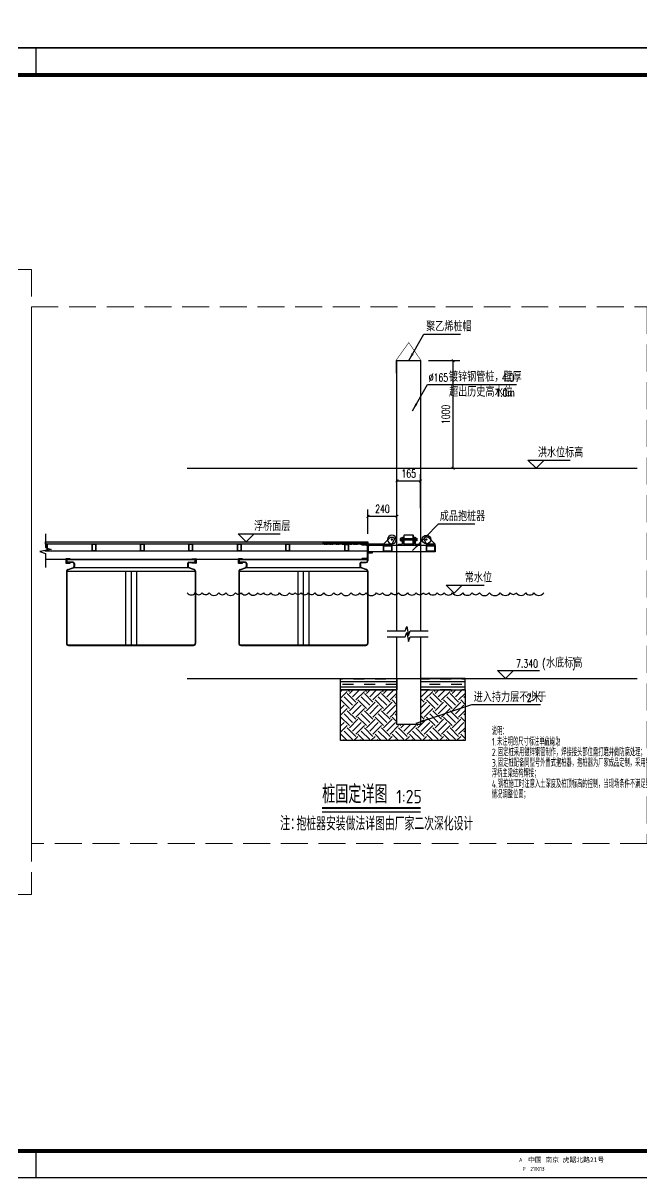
# Model space of a CAD drawing. Extents: x 396092 to 455492, y 17293 to 132793.
# Drawn here: x 403398 to 409144, y 17293 to 28025 of the extents above; entities that cross this region are included whole.
import ezdxf
from ezdxf.enums import TextEntityAlignment as Align

# ---------------------------------------------------------------- set-up
doc = ezdxf.new("R2010")
doc.units = 0
doc.header["$LTSCALE"] = 1000
doc.header["$MEASUREMENT"] = 0
for name, pattern in [('ACAD_ISO03W100', [30, 12, -18]), ('CENTER2', [28.575, 19.05, -3.175, 3.175, -3.175]), ('DASH', [0.35, 0.25, -0.1]), ('DASHED2', [9.525, 6.35, -3.175])]:
    doc.linetypes.add(name, pattern=pattern)
doc.layers.add('8', color=8, linetype='Continuous', lineweight=9)
for name, color, linetype in [('DIM_ELEV', 3, 'Continuous'), ('DIM_LEAD', 3, 'Continuous'), ('DIM_SYMB', 3, 'Continuous'), ('DL', 8, 'Continuous'), ('PUB_DIM', 3, 'Continuous'), ('PUB_TEXT', 7, 'Continuous'), ('W-FLOAT_BOWL浮筒', 253, 'Continuous'), ('W-STEEL_FRAME钢架', 3, 'Continuous'), ('W-STEEL_KEEL钢龙骨', 5, 'Continuous'), ('W-WOOD_FLOOR木地板', 30, 'Continuous'), ('ZJ', 251, 'Continuous'), ('扣板', 4, 'Continuous'), ('结构', 1, 'Continuous')]:
    doc.layers.add(name, color=color, linetype=linetype)
doc.styles.add('_TCH_DIM', font='SIMPLEX', dxfattribs={"bigfont": 'GBCBIG'})
doc.styles.add('_TCH_DIM_T3', font='SIMPLEX', dxfattribs={"width": 0.705882, "bigfont": 'GBCBIG'})
doc.styles.get("Standard").update_dxf_attribs({"font": 'gbenor.shx', "bigfont": 'gbcbig.shx'})
doc.styles.add('图框 图签', font='SimSun.ttf', dxfattribs={"width": 0.7})
doc.styles.add('图框 英文', font='dim.shx', dxfattribs={"width": 0.7})
doc.dimstyles.new('_TCH_ARCH&&25', dxfattribs={"dimtxt": 74.375, "dimasz": 25, "dimexe": 62.5, "dimexo": 75, "dimgap": 31.5625, "dimtad": 1, "dimdec": 0, "dimzin": 0, "dimdsep": 46, "dimtxsty": '_TCH_DIM_T3', "dimblk": 'ARCHTICK', "dimcen": 0.09, "dimclrt": 7, "dimazin": 2, "dimtfac": 1, "dimtdec": 0, "dimtix": 1, "dimtmove": 2, "dimatfit": 3, "dimfxl": 25, "dimtolj": 1, "dimtzin": 0, "dimarcsym": 0})

# ---------------------------------------------------------------- blocks, each defined once
blk = doc.blocks.new('5632.')
for p, q in [((865973, -129945), (865996, -129992)), ((865981, -129929), (865974, -129939)), ((866076, -129992), (866014, -129930))]:
    blk.add_line(p, q)
at = {"color": 0}
for p, q in [((866007, -129927), (865984, -129927)), ((866076, -129992), (865996, -129992)), ((865996, -129992), (865996, -130002)), ((865996, -130002), (866076, -130002)), ((866076, -130002), (866076, -129992))]:
    blk.add_line(p, q, dxfattribs=at)
for radius in [40, 6]:
    blk.add_circle((865996, -129947), radius)
for centre, radius, start, end in [((865977, -129943), 5, 133.9435, 206), ((865984, -129932), 5, 90, 133.9435), ((866007, -129937), 10, 45, 90)]:
    blk.add_arc(centre, radius, start, end)
blk = doc.blocks.new('玻璃钢浮箱')
for p, q in [((-1336465, 1115023), (-1336465, 1115008)), ((-1335265, 1115023), (-1336465, 1115023)), ((-1335279, 1115019), (-1336451, 1115019)), ((-1336403, 1114997), (-1336451, 1114997)), ((-1336403, 1114993), (-1336450, 1114993)), ((-1336395, 1114985), (-1336395, 1114956)), ((-1336391, 1114985), (-1336391, 1114956)), ((-1335339, 1114985), (-1335339, 1114956)), ((-1335335, 1114985), (-1335335, 1114956)), ((-1335327, 1114997), (-1335279, 1114997)), ((-1335327, 1114993), (-1335280, 1114993)), ((-1335265, 1115023), (-1335265, 1115008)), ((-1336465, 1114912), (-1336465, 1114242)), ((-1336461, 1114912), (-1335269, 1114912)), ((-1336461, 1114912), (-1336461, 1114242)), ((-1336452, 1114930), (-1336400, 1114948)), ((-1336451, 1114926), (-1336399, 1114944)), ((-1335331, 1114944), (-1336399, 1114944)), ((-1335915, 1114912, 0), (-1335915, 1114227, 0)), ((-1335865, 1114912, 0), (-1335865, 1114227, 0)), ((-1335865, 1114912, 0), (-1335865, 1114227, 0)), ((-1335815, 1114912, 0), (-1335815, 1114227, 0)), ((-1335279, 1114926), (-1335331, 1114944)), ((-1335278, 1114930), (-1335330, 1114948)), ((-1335269, 1114912), (-1335269, 1114242)), ((-1335265, 1114912), (-1335265, 1114242)), ((-1336446, 1114227), (-1335284, 1114227)), ((-1336446, 1114223), (-1335284, 1114223))]:
    blk.add_line(p, q)
for centre, radius, start, end in [((-1336450, 1115008), 15, 180, 270), ((-1336451, 1115008), 11, 90, 270), ((-1336403, 1114985), 12, 0, 90), ((-1336403, 1114985), 8, 0, 90), ((-1335327, 1114985), 12, 90, 180), ((-1335327, 1114985), 8, 90, 180), ((-1335280, 1115008), 15, 270, 0), ((-1335279, 1115008), 11, 270, 90), ((-1336445, 1114912), 20, 109.1798, 180), ((-1336446, 1114912), 15, 109.1798, 180), ((-1336403, 1114956), 8, 289.1798, 0), ((-1336403, 1114956), 12, 289.1798, 0), ((-1335327, 1114956), 12, 180, 250.8202), ((-1335327, 1114956), 8, 180, 250.8202), ((-1335284, 1114912), 15, 0, 70.8202), ((-1335285, 1114912), 20, 0, 70.8202), ((-1336446, 1114242), 19, 180, 270), ((-1336446, 1114242), 15, 180, 270), ((-1335284, 1114242), 15, 270, 0), ((-1335284, 1114242), 19, 270, 0)]:
    blk.add_arc(centre, radius, start, end)
blk = doc.blocks.new('0123.')
at = {"layer": '结构', "color": 4, "linetype": 'ByBlock', "ltscale": 0.5}
for p, q in [((448797, -94744), (448797, -94743)), ((448798, -94742), (448836, -94742)), ((448833, -94745), (448798, -94745)), ((448834, -94778), (448834, -94746)), ((448837, -94743), (448837, -94781)), ((448797, -94781), (448797, -94780)), ((448798, -94779), (448833, -94779)), ((448836, -94782), (448798, -94782))]:
    blk.add_line(p, q, dxfattribs=at)
for centre, start, end in [((448798, -94743), 90, 180), ((448798, -94744), 180, 270), ((448833, -94746), 0, 90), ((448836, -94743), 0, 90), ((448798, -94780), 90, 180), ((448798, -94781), 180, 270), ((448833, -94778), 270, 0), ((448836, -94781), 270, 0)]:
    blk.add_arc(centre, 1, start, end, dxfattribs=at)
blk = doc.blocks.new('ganglonggu')
at = {"layer": 'W-STEEL_KEEL钢龙骨'}
for points in [[(-1338169, 1115605), (-1338129, 1115605), (-1338129, 1115665), (-1338169, 1115665)], [(-1338166, 1115608), (-1338132, 1115608), (-1338132, 1115662), (-1338166, 1115662)]]:
    blk.add_lwpolyline(points, close=True, dxfattribs=at)
blk = doc.blocks.new('$槽钢$00000006')
for p, q in [((-29, 70, 0), (29, 70, 0)), ((-29, -70, 0), (-29, 70, 0)), ((-23, -49, 0), (-23, 50, 0)), ((-14, 59, 0), (24, 63, 0)), ((29, 70, 0), (29, 67, 0)), ((-29, -70, 0), (29, -70, 0)), ((-14, -59, 0), (24, -63, 0)), ((29, -70, 0), (29, -67, 0))]:
    blk.add_line(p, q)
for centre, radius, start, end in [((-14, 49, 0), 9.5, 95.7106, 180), ((24, 67, 0), 4.75, 270, 0), ((-14, -49, 0), 9.5, 180, 264.2894), ((24, -67, 0), 4.75, 0, 90)]:
    blk.add_arc(centre, radius, start, end)
blk = doc.blocks.new('$槽钢$00000003')
blk.add_line((0, -40, 0), (14, -40, 0))
at = {"elevation": 0}
blk.add_lwpolyline([(-22, -40), (-22, 40), (21, 40), (21, 37, -0.414214), (17, 33), (-9, 30, 0.359705), (-17, 22), (-17, -22, 0.37078), (-9, -30), (17, -33, -0.414214), (21, -37), (21, -40)], format="xyb", close=True, dxfattribs=at)
blk = doc.blocks.new('A$Ce900529c')
for p, q in [((1252.47, -628.99), (1252.47, -638.99)), ((1252.47, -1038.99), (1252.47, -1048.99))]:
    blk.add_line(p, q)
blk.add_lwpolyline([(955.47, -628.99), (1549.47, -628.99), (1549.47, -1048.99), (955.47, -1048.99)], close=True)
at = {"const_width": 1.5}
blk.add_lwpolyline([(1539.47, -638.99), (980.47, -638.99), (980.47, -1038.99), (1539.47, -1038.99)], close=True, dxfattribs=at)
at = {"style": '图框 英文', "width": 0.87}
for s, p in [('A', (1432.54, -1042.27)), ('P  210013', (1437.32, -1045.63))]:
    blk.add_text(s, height=1.5, dxfattribs=at).set_placement(p, align=Align.MIDDLE)
at = {"style": '图框 图签'}
blk.add_text('中国 南京 虎踞北路21号', height=1.8, dxfattribs=at).set_placement((1449.43, -1042.17), align=Align.MIDDLE)
blk = doc.blocks.new('A$C8d334926')
blk.add_lwpolyline([(-90212, 32073), (-45662, 32073), (-45662, 11073), (-90212, 11073)], close=True)
blk = doc.blocks.new('_ArchTick')
at = {"color": 0, "linetype": 'ByBlock', "const_width": 0.4}
blk.add_lwpolyline([(-0.5, -0.5), (0.5, 0.5)], dxfattribs=at)
blk = doc.blocks.new('*D155')
at = {"layer": 'Defpoints', "color": 0, "transparency": 16777216}
for p in [(406870, 23442), (406600, 23204), (406870, 23204)]:
    blk.add_point(p, dxfattribs=at)
at = {"layer": 'PUB_DIM', "color": 0, "lineweight": -2, "transparency": 16777216}
for p, q in [((406600, 23279), (406600, 23504)), ((406870, 23279), (406870, 23504)), ((406600, 23442), (406870, 23442))]:
    blk.add_line(p, q, dxfattribs=at)
at = {"layer": 'PUB_DIM', "color": 0, "lineweight": -2, "transparency": 16777216, "xscale": 25, "yscale": 25, "zscale": 25, "rotation": 180}
blk.add_blockref('_ArchTick', (406600, 23442), dxfattribs=at)
at = {"layer": 'PUB_DIM', "color": 0, "lineweight": -2, "transparency": 16777216, "xscale": 25, "yscale": 25, "zscale": 25}
blk.add_blockref('_ArchTick', (406870, 23442), dxfattribs=at)
at = {"layer": 'PUB_DIM', "color": 7, "transparency": 16777216, "insert": (406735, 23510), "char_height": 74.4, "attachment_point": 5, "style": '_TCH_DIM_T3'}
blk.add_mtext('\\A1;240', dxfattribs=at)
blk = doc.blocks.new('*D156')
at = {"layer": 'Defpoints', "color": 0, "transparency": 16777216}
for p in [(407089, 23770), (406870, 23442), (407089, 23442)]:
    blk.add_point(p, dxfattribs=at)
at = {"layer": 'PUB_DIM', "color": 0, "lineweight": -2, "transparency": 16777216}
for p, q in [((406870, 23517), (406870, 23833)), ((407089, 23517), (407089, 23833)), ((406870, 23770), (407089, 23770))]:
    blk.add_line(p, q, dxfattribs=at)
at = {"layer": 'PUB_DIM', "color": 0, "lineweight": -2, "transparency": 16777216, "xscale": 25, "yscale": 25, "zscale": 25, "rotation": 180}
blk.add_blockref('_ArchTick', (406870, 23770), dxfattribs=at)
at = {"layer": 'PUB_DIM', "color": 0, "lineweight": -2, "transparency": 16777216, "xscale": 25, "yscale": 25, "zscale": 25}
blk.add_blockref('_ArchTick', (407089, 23770), dxfattribs=at)
at = {"layer": 'PUB_DIM', "color": 7, "transparency": 16777216, "insert": (406979, 23839), "char_height": 74.4, "attachment_point": 5, "style": '_TCH_DIM_T3'}
blk.add_mtext('\\A1;165', dxfattribs=at)
blk = doc.blocks.new('*D157')
at = {"layer": 'Defpoints', "color": 0, "transparency": 16777216}
for p in [(407089, 24888), (407391, 24888), (407089, 23888)]:
    blk.add_point(p, dxfattribs=at)
at = {"layer": 'PUB_DIM', "color": 0, "lineweight": -2, "transparency": 16777216}
for p, q in [((407164, 24888), (407454, 24888)), ((407391, 23888), (407391, 24888)), ((407164, 23888), (407454, 23888))]:
    blk.add_line(p, q, dxfattribs=at)
at = {"layer": 'PUB_DIM', "color": 0, "lineweight": -2, "transparency": 16777216, "xscale": 25, "yscale": 25, "zscale": 25}
for p, rotation in [((407391, 24888), 90), ((407391, 23888), 270)]:
    blk.add_blockref('_ArchTick', p, dxfattribs=dict(at, rotation=rotation))
at = {"layer": 'PUB_DIM', "color": 7, "transparency": 16777216, "insert": (407323, 24388), "char_height": 74.4, "attachment_point": 5, "rotation": 90, "style": '_TCH_DIM_T3'}
blk.add_mtext('\\A1;1000', dxfattribs=at)

msp = doc.modelspace()

# ---------------------------------------------------------------- hatches: boundary and pattern name
h = msp.add_hatch()
h.set_pattern_fill('土壤', color=256, scale=30, angle=45)
h.set_pattern_definition([(45, (-900510.98, -1909886.93), (0, 159.099026), [112.5, -112.5]), (45, (-900540.81, -1909857.1), (0, 159.099026), [112.5, -112.5]), (45, (-900570.64, -1909827.27), (0, 159.099026), [112.5, -112.5]), (135, (-900570.64, -1909807.38), (-159.099026, 3e-14), [112.5, -112.5]), (135, (-900540.81, -1909777.55), (-159.099026, 3e-14), [112.5, -112.5]), (135, (-900510.98, -1909747.72), (-159.099026, 3e-14), [112.5, -112.5])])
h.paths.add_polyline_path([(406869.9, 21828.2), (406346.1, 21828.2), (406346.1, 21358.3), (407502.9, 21358.3), (407502.9, 21828.2), (407088.9, 21828.2), (407088.9, 21508.1), (406869.9, 21508.1)])
at = {"layer": 'PUB_DIM'}
h = msp.add_hatch(dxfattribs=at)
h.set_pattern_fill('不能通行的沼泽地', color=256, scale=30)
h.set_pattern_definition([(0, (-900410.203, -1909861.74), (100.77696, 50.38848), [100.77696, -100.77696]), (0, (-900510.98, -1909836.545), (0, 50.38848), [])])
h.paths.add_polyline_path([(406869.9, 21828.2), (406346.1, 21828.2), (406346.1, 21934.8), (406869.9, 21934.8)])
h.paths.add_polyline_path([(407088.9, 21828.2), (407502.9, 21828.2), (407502.9, 21934.8), (407088.9, 21934.8)])
at = {"layer": 'W-WOOD_FLOOR木地板'}
h = msp.add_hatch(dxfattribs=at)
h.set_pattern_fill('木纹01', color=256, scale=10, angle=45)
h.set_pattern_definition([(45, (-912915.1, -1909805.03), (0, 56.5685425), [2, -38]), (45, (-912937.73, -1909822), (0, 56.5685425), [4, -36]), (45, (-912920.76, -1909802.2), (0, 56.5685425), [2, -38]), (45, (-912940.557, -1909816.343), (0, 56.5685425), [2, -38]), (45, (-912925, -1909797.96), (0, 56.5685425), [2, -38]), (45, (-912941.97, -1909812.1), (0, 56.5685425), [2, -38]), (45, (-912927.83, -1909795.13), (0, 56.5685425), [2, -38]), (45, (-912946.214, -1909807.858), (0, 56.5685425), [2, -22, 2, -14]), (45, (-912949.043, -1909805.03), (0, 56.5685425), [4, -20, 2, -14]), (45, (-912954.7, -1909802.2), (0, 56.5685425), [2, -6, 2, -16, 2, -12]), (45, (-912958.942, -1909800.787), (0, 56.5685425), [2, -8, 4, -26]), (45, (-912941.97, -1909780.988), (0, 56.5685425), [2, -38]), (45, (-912961.77, -1909797.96), (0, 56.5685425), [2, -10, 2, -26]), (90, (-912937.73, -1909827.657), (-28.28427125, 28.28427125), [5.65684, -50.9117025]), (90, (-912913.687, -1909803.615), (-28.28427125, 28.28427125), [11.313708, -45.2548345]), (90, (-912927.83, -1909789.473), (-28.28427125, 28.28427125), [2.8284, -53.7401425]), (90, (-912954.7, -1909810.686), (-28.28427125, 28.28427125), [8.48528, -48.0832625]), (90, (-912930.658, -1909786.645), (-28.28427125, 28.28427125), [14.142136, -42.4264065]), (90, (-912934.9, -1909782.402), (-28.28427125, 28.28427125), [8.48528, -48.0832625]), (0, (-912943.386, -1909785.23), (28.28427125, 28.28427125), [2.8284, -53.7401425]), (0, (-912930.658, -1909817.757), (28.28427125, 28.28427125), [5.65684, -50.9117025]), (0, (-912940.557, -1909805.03), (28.28427125, 28.28427125), [5.65684, -50.9117025]), (0, (-912926.415, -1909802.2), (28.28427125, 28.28427125), [5.65684, -50.9117025]), (0, (-912939.143, -1909792.302), (28.28427125, 28.28427125), [5.65684, -50.9117025]), (0, (-912940.557, -1909788.06), (28.28427125, 28.28427125), [8.48528, -48.0832625]), (0, (-912930.658, -1909812.1), (28.28427125, 28.28427125), [8.48528, -48.0832625]), (0, (-912927.83, -1909806.444), (28.28427125, 28.28427125), [8.48528, -48.0832625]), (0, (-912941.972, -1909800.787), (28.28427125, 28.28427125), [8.48528, -48.0832625]), (0, (-912940.557, -1909796.544), (28.28427125, 28.28427125), [8.48528, -48.0832625]), (71.5650512, (-912941.972, -1909820.586), (28.28427124, 28.28427126), [4.4721356, -84.9705832]), (71.5650512, (-912919.344, -1909800.787), (28.28427124, 28.28427126), [17.888544, -71.5541751]), (71.5650512, (-912923.587, -1909796.544), (28.28427124, 28.28427126), [17.888544, -71.5541751]), (71.5650512, (-912926.415, -1909793.716), (28.28427124, 28.28427126), [17.88856, -26.8, 8.9444, -35.80975908]), (71.5650512, (-912927.83, -1909786.645), (28.28427124, 28.28427126), [4.4721356, -84.9705832]), (71.5650512, (-912963.185, -1909802.201), (28.28427124, 28.28427126), [4.4721356, -84.9705832]), (71.5650512, (-912940.557, -1909779.574), (28.28427124, 28.28427126), [8.944272, -80.4984471]), (18.4349488, (-912922.173, -1909812.1), (28.28427126, 28.28427124), [8.944272, -80.4984471]), (18.4349488, (-912939.143, -1909814.929), (28.28427126, 28.28427124), [8.944272, -80.4984471]), (18.4349488, (-912934.9, -1909819.172), (28.28427126, 28.28427124), [4.4721356, -84.9704471]), (18.4349488, (-912940.557, -1909810.686), (28.28427126, 28.28427124), [13.416408, -76.0263111]), (18.4349488, (-912934.9, -1909805.03), (28.28427126, 28.28427124), [8.944272, -80.4984471]), (18.4349488, (-912933.486, -1909800.787), (28.28427126, 28.28427124), [8.944272, -80.4984471]), (18.4349488, (-912944.8, -1909806.444), (28.28427126, 28.28427124), [4.4721356, -84.9704471]), (18.4349488, (-912946.214, -1909802.201), (28.28427126, 28.28427124), [4.4721356, -84.9704471]), (18.4349488, (-912940.557, -1909785.23), (28.28427126, 28.28427124), [4.4721356, -84.9704471]), (18.4349488, (-912932.072, -1909796.544), (28.28427126, 28.28427124), [4.4721356, -84.9704471]), (18.4349488, (-912953.285, -1909800.787), (28.28427126, 28.28427124), [13.416408, -76.0263111]), (18.4349488, (-912957.528, -1909799.373), (28.28427126, 28.28427124), [8.944272, -80.4984471]), (18.4349488, (-912933.486, -1909792.302), (28.28427126, 28.28427124), [4.472, -40.248, 4.472, -40.25071908]), (18.4349488, (-912947.628, -1909795.13), (28.28427126, 28.28427124), [8.944272, -80.4984471]), (18.4349488, (-912949.043, -1909790.887), (28.28427126, 28.28427124), [8.944272, -80.4984471]), (18.4349488, (-912960.356, -1909796.544), (28.28427126, 28.28427124), [8.944272, -80.4984471]), (18.4349488, (-912951.871, -1909788.059), (28.28427126, 28.28427124), [8.944272, -80.4984471])])
h.paths.add_polyline_path([(403606.4, 23204.2), (406183.4, 23204.2), (406183.4, 23181.4), (403606.4, 23181.4)])
h = msp.add_hatch(dxfattribs=at)
h.set_pattern_fill('木纹01', color=256, scale=10, angle=45)
h.set_pattern_definition([(45, (69596.874, -25200.12), (0, 56.5685425), [2, -38]), (45, (69574.246, -25217.09), (0, 56.5685425), [4, -36]), (45, (69591.217, -25197.292), (0, 56.5685425), [2, -38]), (45, (69571.42, -25211.434), (0, 56.5685425), [2, -38]), (45, (69586.974, -25193.05), (0, 56.5685425), [2, -38]), (45, (69570.004, -25207.19), (0, 56.5685425), [2, -38]), (45, (69584.146, -25190.22), (0, 56.5685425), [2, -38]), (45, (69565.76, -25202.95), (0, 56.5685425), [2, -22, 2, -14]), (45, (69562.933, -25200.12), (0, 56.5685425), [4, -20, 2, -14]), (45, (69557.276, -25197.292), (0, 56.5685425), [2, -6, 2, -16, 2, -12]), (45, (69553.033, -25195.88), (0, 56.5685425), [2, -8, 4, -26]), (45, (69570.004, -25176.08), (0, 56.5685425), [2, -38]), (45, (69550.205, -25193.05), (0, 56.5685425), [2, -10, 2, -26]), (90, (69574.246, -25222.748), (-28.2842712, 28.2842712), [5.65684, -50.9117025]), (90, (69598.288, -25198.707), (-28.2842712, 28.2842712), [11.313708, -45.2548345]), (90, (69584.146, -25184.564), (-28.2842712, 28.2842712), [2.8284, -53.7401425]), (90, (69557.276, -25205.778), (-28.2842712, 28.2842712), [8.48528, -48.0832625]), (90, (69581.318, -25181.736), (-28.2842712, 28.2842712), [14.142136, -42.4264065]), (90, (69577.075, -25177.493), (-28.2842712, 28.2842712), [8.48528, -48.0832625]), (0, (69568.59, -25180.322), (28.2842712, 28.2842712), [2.8284, -53.7401425]), (0, (69581.318, -25212.85), (28.2842712, 28.2842712), [5.65684, -50.9117025]), (0, (69571.418, -25200.12), (28.2842712, 28.2842712), [5.65684, -50.9117025]), (0, (69585.56, -25197.292), (28.2842712, 28.2842712), [5.65684, -50.9117025]), (0, (69572.832, -25187.393), (28.2842712, 28.2842712), [5.65684, -50.9117025]), (0, (69571.418, -25183.15), (28.2842712, 28.2842712), [8.48528, -48.0832625]), (0, (69581.318, -25207.192), (28.2842712, 28.2842712), [8.48528, -48.0832625]), (0, (69584.146, -25201.535), (28.2842712, 28.2842712), [8.48528, -48.0832625]), (0, (69570.004, -25195.878), (28.2842712, 28.2842712), [8.48528, -48.0832625]), (0, (69571.418, -25191.635), (28.2842712, 28.2842712), [8.48528, -48.0832625]), (71.565051, (69570.004, -25215.677), (28.2842712, 28.2842713), [4.4721356, -84.970583]), (71.565051, (69592.631, -25195.878), (28.2842712, 28.2842713), [17.888544, -71.554175]), (71.565051, (69588.389, -25191.635), (28.2842712, 28.2842713), [17.888544, -71.554175]), (71.565051, (69585.56, -25188.807), (28.2842712, 28.2842713), [17.88856, -26.8, 8.9444, -35.809759]), (71.565051, (69584.146, -25181.736), (28.2842712, 28.2842713), [4.4721356, -84.970583]), (71.565051, (69548.79, -25197.292), (28.2842712, 28.2842713), [4.4721356, -84.970583]), (71.565051, (69571.418, -25174.665), (28.2842712, 28.2842713), [8.944272, -80.498447]), (18.434949, (69589.803, -25207.192), (28.2842713, 28.2842712), [8.944272, -80.498447]), (18.434949, (69572.832, -25210.02), (28.2842713, 28.2842712), [8.944272, -80.498447]), (18.434949, (69577.075, -25214.263), (28.2842713, 28.2842712), [4.4721356, -84.970447]), (18.434949, (69571.418, -25205.778), (28.2842713, 28.2842712), [13.416408, -76.026311]), (18.434949, (69577.075, -25200.12), (28.2842713, 28.2842712), [8.944272, -80.498447]), (18.434949, (69578.49, -25195.878), (28.2842713, 28.2842712), [8.944272, -80.498447]), (18.434949, (69567.175, -25201.535), (28.2842713, 28.2842712), [4.4721356, -84.970447]), (18.434949, (69565.761, -25197.292), (28.2842713, 28.2842712), [4.4721356, -84.970447]), (18.434949, (69571.418, -25180.322), (28.2842713, 28.2842712), [4.4721356, -84.970447]), (18.434949, (69579.903, -25191.635), (28.2842713, 28.2842712), [4.4721356, -84.970447]), (18.434949, (69558.69, -25195.878), (28.2842713, 28.2842712), [13.416408, -76.026311]), (18.434949, (69554.447, -25194.464), (28.2842713, 28.2842712), [8.944272, -80.498447]), (18.434949, (69578.49, -25187.393), (28.2842713, 28.2842712), [4.472, -40.248, 4.472, -40.250719]), (18.434949, (69564.347, -25190.221), (28.2842713, 28.2842712), [8.944272, -80.498447]), (18.434949, (69562.933, -25185.979), (28.2842713, 28.2842712), [8.944272, -80.498447]), (18.434949, (69551.619, -25191.635), (28.2842713, 28.2842712), [8.944272, -80.498447]), (18.434949, (69560.104, -25183.15), (28.2842713, 28.2842712), [8.944272, -80.498447])])
h.paths.add_polyline_path([(406183.4, 23203.8), (406600.4, 23203.8), (406600.4, 23181), (406183.4, 23181)])

# ---------------------------------------------------------------- linework, layer by layer
at = {"linetype": 'DASHED2'}
for p, q in [((406776.5, 23171, 0), (406776.5, 23181, 0)), ((406790.5, 23171, 0), (406790.5, 23181, 0)), ((407196.5, 23171, 0), (407196.5, 23181, 0)), ((407210.5, 23171, 0), (407210.5, 23181, 0))]:
    msp.add_line(p, q, dxfattribs=at)
at = {"color": 3, "linetype": 'CENTER2', "ltscale": 0.5}
for p, q in [((406783.5, 23166, 0), (406783.5, 23186, 0)), ((407203.5, 23166, 0), (407203.5, 23186, 0))]:
    msp.add_line(p, q, dxfattribs=at)
at = {"color": 4}
for p, q in [((406903.9, 23225.3, 0), (406899.9, 23225.3, 0)), ((406903.9, 23231.3, 0), (406900.9, 23231.3, 0)), ((406900.9, 23219.3, 0), (406903.9, 23219.3, 0))]:
    msp.add_line(p, q, dxfattribs=at)
for p, q in [((406905.9, 23230.8, 0), (406912.9, 23230.8, 0)), ((406912.9, 23219.8, 0), (406905.9, 23219.8, 0)), ((406916.9, 23224.2, 0), (406912.9, 23227.6, 0)), ((406916.9, 23221.9, 0), (406912.9, 23225.3, 0)), ((406937.4, 23185, 0), (406937.4, 23265, 0)), ((407021.4, 23185, 0), (407021.4, 23265, 0)), ((407026, 23219.8, 0), (407026, 23231.8, 0)), ((407041.9, 23224.2, 0), (407045.9, 23227.6, 0)), ((407041.9, 23221.9, 0), (407045.9, 23225.3, 0)), ((407052.9, 23230.8, 0), (407045.9, 23230.8, 0)), ((407045.9, 23219.8, 0), (407052.9, 23219.8, 0)), ((407054.9, 23218.3, 0), (407054.9, 23232.3, 0)), ((406600.4, 23111, 0), (406600.4, 23171, 0)), ((407143.5, 23171, 0), (406823.5, 23171, 0))]:
    msp.add_line(p, q)
at = {"color": 1}
for p, q in [((406919.9, 23232.8, 0), (406929.9, 23232.8, 0)), ((406929.9, 23218.8, 0), (406919.9, 23218.8, 0)), ((407038.9, 23232.8, 0), (407028.9, 23232.8, 0)), ((407038.9, 23218.8, 0), (407028.9, 23218.8, 0))]:
    msp.add_line(p, q, dxfattribs=at)
at = {"color": 6, "linetype": 'ACAD_ISO03W100'}
for p, q in [((407038.9, 23231.8, 0), (406919.9, 23231.8, 0)), ((407038.9, 23219.8, 0), (406919.9, 23219.8, 0))]:
    msp.add_line(p, q, dxfattribs=at)
at = {"color": 2}
for p, q in [((406919.9, 23225.8, 0), (406929.9, 23225.8, 0)), ((407028.9, 23225.8, 0), (407038.9, 23225.8, 0))]:
    msp.add_line(p, q, dxfattribs=at)
at = {"color": 0}
for p, q in [((407223.5, 23171, 0), (406600.4, 23171, 0)), ((407223.5, 23111, 0), (406600.4, 23111, 0))]:
    msp.add_line(p, q, dxfattribs=at)
at = {"const_width": 5, "elevation": 0}
msp.add_lwpolyline([(406859.9, 24771), (406859.9, 24888), (406979.4, 25055.5), (407093.9, 24888), (407093.9, 24771)], dxfattribs=at)
at = {"elevation": 0}
for points in [[(406643.4, 23173), (406743.4, 23173), (406743.4, 23181), (406643.4, 23181)], [(406899.9, 23220.3), (406901.9, 23218.3), (406901.9, 23232.3), (406899.9, 23230.3)], [(406903.9, 23216.8), (406903.9, 23219.8), (406903.9, 23230.8), (406903.9, 23233.8)], [(407024.4, 23188), (407024.4, 23262), (407021.4, 23265), (406937.4, 23265), (406934.4, 23262), (406934.4, 23188), (406937.4, 23185), (407021.4, 23185)], [(407054.9, 23216.8), (407054.9, 23219.8), (407054.9, 23230.8), (407054.9, 23233.8)]]:
    msp.add_lwpolyline(points, close=True, dxfattribs=at)
for points in [[(406934.9, 23181), (407023.9, 23181, 0.4142136), (407028.9, 23186), (407028.9, 23246), (407038.9, 23246), (407038.9, 23186, 0.4142136), (407043.9, 23181), (407075.9, 23181), (407075.9, 23171), (406882.9, 23171), (406882.9, 23181), (406914.9, 23181, 0.4142136), (406919.9, 23186), (406919.9, 23246)], [(406919.9, 23246), (406929.9, 23246), (406929.9, 23186, 0.4142136), (406934.9, 23181)]]:
    msp.add_lwpolyline(points, format="xyb", dxfattribs=at)
for points in [[(406901.9, 23218.3), (406903.9, 23218.3), (406903.9, 23232.3), (406901.9, 23232.3)], [(406916.9, 23238.8), (406916.9, 23210.8), (406919.9, 23210.8), (406919.9, 23238.8), (406916.9, 23238.8), (406916.9, 23237.8)], [(407041.9, 23238.8), (407041.9, 23210.8), (407038.9, 23210.8), (407038.9, 23238.8), (407041.9, 23238.8), (407041.9, 23237.8)]]:
    msp.add_lwpolyline(points, dxfattribs=at)
for points in [[(406905.9, 23213.8), (406912.9, 23213.8), (406912.9, 23214.8), (406916.9, 23214.8), (406916.9, 23235.8), (406912.9, 23235.8), (406912.9, 23214.8), (406912.9, 23236.8), (406905.9, 23236.8, 0.6666667), (406905.9, 23230.8, 0.3636364), (406905.9, 23219.8, 0.6666667)], [(407052.9, 23213.8), (407045.9, 23213.8), (407045.9, 23214.8), (407041.9, 23214.8), (407041.9, 23235.8), (407045.9, 23235.8), (407045.9, 23214.8), (407045.9, 23236.8), (407052.9, 23236.8, -0.6666667), (407052.9, 23230.8, -0.3636364), (407052.9, 23219.8, -0.6666667)]]:
    msp.add_lwpolyline(points, format="xyb", close=True, dxfattribs=at)
msp.add_lwpolyline([(407088.9, 21828.2), (407502.9, 21828.2), (407502.9, 21358.3), (406346.1, 21358.3), (406346.1, 21828.2), (406869.9, 21828.2)])
at = {"layer": '8', "linetype": 'DASH'}
for points in [[(396620.5, 25733.9), (403475.7, 25733.9), (403475.7, 19926.7), (396620.5, 19926.7)], [(403475.2, 25387.6), (409192.3, 25387.6), (409192.3, 20399.7), (403475.2, 20399.7)]]:
    msp.add_lwpolyline(points, close=True, dxfattribs=at)
at = {"layer": 'DIM_ELEV'}
for p, q in [((408161.6, 23888), (408086.6, 23963)), ((408086.6, 23963), (408477.9, 23963)), ((408161.6, 23888), (408236.6, 23963)), ((405469.4, 23204.2), (405394.4, 23279.2)), ((405394.4, 23279.2), (405785.7, 23279.2)), ((405469.4, 23204.2), (405544.4, 23279.2)), ((407401.6, 22726.6), (407326.6, 22801.6)), ((407326.6, 22801.6), (407679.1, 22801.6)), ((407401.6, 22726.6), (407476.6, 22801.6)), ((407878, 21934.8), (407803, 22009.8)), ((407803, 22009.8), (408194.3, 22009.8)), ((407878, 21934.8), (407953, 22009.8))]:
    msp.add_line(p, q, dxfattribs=at)
at = {"layer": 'DIM_LEAD'}
for p, q in [((406979.4, 24888), (407119.8, 25135.1)), ((407119.8, 25135.1), (407458.7, 25135.1)), ((407013.2, 24420.3), (407153.6, 24667.3)), ((407153.6, 24667.3), (407980.3, 24667.3)), ((407014, 23122.5), (407255.6, 23371.5)), ((407255.6, 23371.5), (407594.5, 23371.5)), ((407047.5, 21518.6), (407564.3, 21691)), ((407564.3, 21691), (408203.1, 21691))]:
    msp.add_line(p, q, dxfattribs=at)
for points in [[(406979.4, 24888, 0, 20, 0), (407016.4, 24953.2, 0, 0, 0)], [(407013.2, 24420.3, 0, 20, 0), (407050.3, 24485.5, 0, 0, 0)], [(407014, 23122.5, 0, 20, 0), (407066.2, 23176.3, 0, 0, 0)], [(407047.5, 21518.6, 0, 20, 0), (407118.6, 21542.3, 0, 0, 0)]]:
    msp.add_lwpolyline(points, format="xyseb", dxfattribs=at)
at = {"layer": 'DIM_SYMB'}
for points in [[(403606.4, 23279.2), (403606.4, 23150.7), (403658.9, 23131.6), (403553.9, 23113.1), (403606.4, 23094.5), (403606.4, 22966)], [(406174.9, 20694.8), (407089.9, 20694.8)]]:
    msp.add_lwpolyline(points, dxfattribs=at)
at = {"layer": 'DIM_SYMB', "linetype": 'Continuous'}
for points in [[(406777.9, 22375.8), (406946.6, 22375.8), (406961.8, 22417.8), (406976.7, 22333.8), (406991.6, 22375.8), (407160.2, 22375.8)], [(406777.9, 22320.5), (406946.6, 22320.5), (406961.8, 22362.5), (406976.7, 22278.5), (406991.6, 22320.5), (407160.2, 22320.5)]]:
    msp.add_lwpolyline(points, dxfattribs=at)
at = {"layer": 'DIM_SYMB', "const_width": 17.5}
msp.add_lwpolyline([(406174.9, 20729.8), (407089.9, 20729.8)], dxfattribs=at)
at = {"layer": 'DL', "color": 5}
for p, q in [((404923.3, 23888, 0), (409100.5, 23888)), ((404923.3, 21934.8, 0), (409100.5, 21934.8))]:
    msp.add_line(p, q, dxfattribs=at)
at = {"layer": 'DL', "color": 5, "elevation": 0}
msp.add_lwpolyline([(404923.3, 22729.9, 0.5205671), (404997.5, 22729.9, 0.5205671), (405062.4, 22729.9, 0.5205671), (405125.8, 22729.9, 0.5205671), (405215.8, 22729.9, 0.5205671), (405280.6, 22729.9, 0.5205671), (405370.7, 22729.9, 0.5205671), (405421.8, 22729.9, 0.5205671), (405493.3, 22729.9, 0.5205671), (405576.8, 22729.9, 0.5205671), (405630.8, 22729.9, 0.5205671), (405700.1, 22729.9, 0.5205671), (405779.7, 22729.9, 0.5205671), (405873.4, 22729.9, 0.5205671), (405924.1, 22729.9, 0.5205671), (405979.3, 22729.9, 0.5205671), (406048.6, 22729.9, 0.5205671), (406106.2, 22729.9, 0.5205671), (406192, 22729.9, 0.5205671), (406283.7, 22729.9, 0.5205671), (406350.4, 22729.9, 0.5205671), (406445.9, 22729.9, 0.5205671), (406523.9, 22729.9, 0.5205671), (406583.1, 22729.9, 0.5205671), (406681, 22729.9, 0.5205671), (406735.3, 22729.9, 0.5205671), (406820.3, 22729.9, 0.5205671), (406883.7, 22729.9, 0.5205671), (406967.5, 22729.9, 0.5205671), (407048, 22729.9, 0.5205671), (407114.9, 22729.9, 0.5205671), (407166, 22729.9, 0.5205671), (407242.3, 22729.9, 0.5205671), (407308.6, 22729.9, 0.5205671), (407386, 22729.9, 0.5205671), (407480.1, 22729.9, 0.5205671), (407568.2, 22729.9, 0.5205671), (407634.8, 22729.9, 0.5205671), (407730.7, 22729.9, 0.5205671), (407829, 22729.9, 0.5205671), (407922.6, 22729.9, 0.5205671), (407977.6, 22729.9, 0.5205671), (408066.7, 22729.9, 0.5205671), (408141.8, 22729.9, 0.5205671), (408232.6, 22729.9, 0.5205671)], format="xyb", dxfattribs=at)
at = {"layer": 'PUB_DIM'}
for points in [[(406869.9, 21828.2), (406346.1, 21828.2), (406346.1, 21934.8), (406869.9, 21934.8)], [(407088.9, 21828.2), (407502.9, 21828.2), (407502.9, 21934.8), (407088.9, 21934.8)]]:
    msp.add_lwpolyline(points, close=True, dxfattribs=at)
at = {"layer": 'W-STEEL_FRAME钢架'}
msp.add_lwpolyline([(403606.4, 23121.4), (406594.4, 23121.4), (406594.4, 23041), (403606.4, 23041)], dxfattribs=at)
at = {"layer": 'W-STEEL_FRAME钢架', "linetype": 'DASH', "ltscale": 0.5, "elevation": 0}
for points in [[(406743.5, 23111), (406743.5, 23171), (406823.5, 23171), (406823.5, 23111)], [(406748.5, 23116), (406748.5, 23166), (406818.5, 23166), (406818.5, 23116)], [(407143.5, 23111), (407143.5, 23171), (407223.5, 23171), (407223.5, 23111)], [(407148.5, 23116), (407148.5, 23166), (407218.5, 23166), (407218.5, 23116)]]:
    msp.add_lwpolyline(points, close=True, dxfattribs=at)
at = {"layer": 'W-STEEL_KEEL钢龙骨'}
for points in [[(403600.9, 23121.4), (403625.3, 23121.4), (403625.3, 23181.4), (403606.4, 23181.4)], [(403617.9, 23124.4), (403622.3, 23124.4), (403622.3, 23178.4), (403606.4, 23178.4)]]:
    msp.add_lwpolyline(points, dxfattribs=at)
at = {"layer": 'W-WOOD_FLOOR木地板'}
for points in [[(403606.4, 23204.2), (406183.4, 23204.2), (406183.4, 23181.4), (403606.4, 23181.4)], [(406183.4, 23203.8), (406600.4, 23203.8), (406600.4, 23181), (406183.4, 23181)]]:
    msp.add_lwpolyline(points, close=True, dxfattribs=at)
at = {"layer": 'ZJ', "color": 1, "linetype": 'Continuous', "elevation": 0}
for points in [[(406869.9, 22375.8), (406869.9, 24888), (407088.9, 24888), (407088.9, 22375.8)], [(407088.9, 22320.5), (407088.9, 21508.1), (406869.9, 21508.1), (406869.9, 22320.5)]]:
    msp.add_lwpolyline(points, dxfattribs=at)

# ---------------------------------------------------------------- block references
for name, p in [('A$C8d334926', (486304.3, 16720.3)), ('ganglonggu', (1742204.3, -1092483.9)), ('ganglonggu', (1742654.3, -1092483.9)), ('ganglonggu', (1743104.3, -1092483.9)), ('ganglonggu', (1743554.3, -1092483.9)), ('ganglonggu', (1744004.3, -1092483.9)), ('ganglonggu', (1744551.3, -1092484.3)), ('5632.', (-458852.3, 153173.1, 0))]:
    msp.add_blockref(name, p)
at = {"xscale": 25, "yscale": 25, "zscale": 25}
msp.add_blockref('A$Ce900529c', (372205.5, 43518), dxfattribs=at)
at = {"xscale": -1}
msp.add_blockref('5632.', (1272819.4, 153173.1, 0), dxfattribs=at)
at = {"layer": 'PUB_DIM', "rotation": 180}
msp.add_blockref('$槽钢$00000006', (406571.4, 23111, 0), dxfattribs=at)
at = {"layer": 'W-FLOAT_BOWL浮筒'}
for p in [(1740265.3, -1091981.6), (1741865.3, -1091981.6)]:
    msp.add_blockref('玻璃钢浮箱', p, dxfattribs=at)
at = {"layer": 'W-STEEL_FRAME钢架', "yscale": -1}
msp.add_blockref('$槽钢$00000003', (406621.9, 23141, 0), dxfattribs=at)
at = {"layer": '扣板', "xscale": -1}
for p in [(852631.9, 117787.9, 0), (854232.9, 117787.9, 0)]:
    msp.add_blockref('0123.', p, dxfattribs=at)
at = {"layer": '扣板'}
msp.add_blockref('0123.', (-43832.5, 117787.9, 0), dxfattribs=at)

# ---------------------------------------------------------------- texts
at = {"layer": 'PUB_TEXT', "style": '_TCH_DIM'}
for s, p in [('聚乙烯桩帽', (407141.1, 25161.3)), ('镀锌钢管桩，壁厚', (407352.6, 24693.6)), ('超出历史高水位', (407354, 24553.6)), ('洪水位标高', (408178.1, 23989.3)), ('浮桥面层', (405542.7, 23305.4)), ('成品抱桩器', (407267.6, 23397.7)), ('常水位', (407499.4, 22827.8)), ('水底标高', (408254.3, 22036)), ('进入持力层不少于', (407583.2, 21717.3)), ('米', (408124.7, 21717.3))]:
    msp.add_text(s, height=84.4, dxfattribs=at).set_placement(p)
at = {"layer": 'PUB_TEXT', "style": '_TCH_DIM', "width": 0.705882}
for s, height, p in [('%%c165', 74.38, (407165.1, 24693.6)), ('4.0', 74.38, (407844.1, 24693.6)), ('1.0m', 74.38, (407784.1, 24553.6)), ('7.340', 74.38, (407976.8, 22036)), ('(', 74.4, (408219.3, 22036)), (')', 74.4, (408500, 22036)), ('2', 74.4, (408074.7, 21717.3))]:
    msp.add_text(s, height=height, dxfattribs=at).set_placement(p)
at = {"layer": 'PUB_TEXT', "width": 0.7}
for s, p in [('说明：', (407750.9, 21408.6)), ('1.', (407750.9, 21310.6)), ('未注明的尺寸标注单位均为', (407799.9, 21310.6)), ('mm', (408236.2, 21310.6)), ('；', (408349.3, 21310.6)), ('2.', (407750.9, 21212.6)), ('固定桩采用镀锌钢管制作，焊接接头部位需打磨并做防腐处理；', (407807.5, 21212.6)), ('3.', (407750.9, 21114.6)), ('固定桩配备同型号外置式抱桩器，抱桩器为厂家成品定制，采用镀锌钢管制作，与', (407807.5, 21114.6)), ('浮桥主梁结构焊接；', (407750.9, 21016.6)), ('4.', (407750.9, 20918.6)), ('钢桩施工时注意入土深度及桩顶标高的控制，当现场条件不满足要求，可根据实际', (407807.5, 20918.6)), ('情况调整位置；', (407750.9, 20820.6))]:
    msp.add_text(s, height=70, dxfattribs=at).set_placement(p)
at = {"layer": 'PUB_TEXT'}
for s, height, p in [('桩固定详图', 168.79, (406174.9, 20774.1)), ('1:25', 125, (406862.6, 20774.1)), ('注：', 131.25, (405784.2, 20521.6)), ('抱桩器安装做法详图由厂家二次深化设计', 126.596, (405937.4, 20521.6))]:
    msp.add_text(s, height=height, dxfattribs=at).set_placement(p)

# ---------------------------------------------------------------- dimensions: what is measured, and where the dimension line sits
at = {"layer": 'PUB_DIM'}
dim = msp.add_aligned_dim(p1=(407088.9, 23888), p2=(407088.9, 24888), distance=-302.6, dimstyle='_TCH_ARCH&&25', dxfattribs=at)
dim.commit()
dim.dimension.update_dxf_attribs({"geometry": '*D157', "text_midpoint": (407322.7, 24388)})
for p1, p2, distance, text, picture, middle in [((406869.9, 23441.6), (407088.9, 23441.6), 328.6, '165', '*D156', (406979.4, 23838.9)), ((406600.4, 23203.8), (406869.9, 23203.8), 237.8, '240', '*D155', (406735.1, 23510.3))]:
    dim = msp.add_aligned_dim(p1=p1, p2=p2, distance=distance, text=text, dimstyle='_TCH_ARCH&&25', dxfattribs=at)
    dim.commit()
    dim.dimension.update_dxf_attribs({"geometry": picture, "text_midpoint": middle})

doc.saveas('drawing.dxf')
